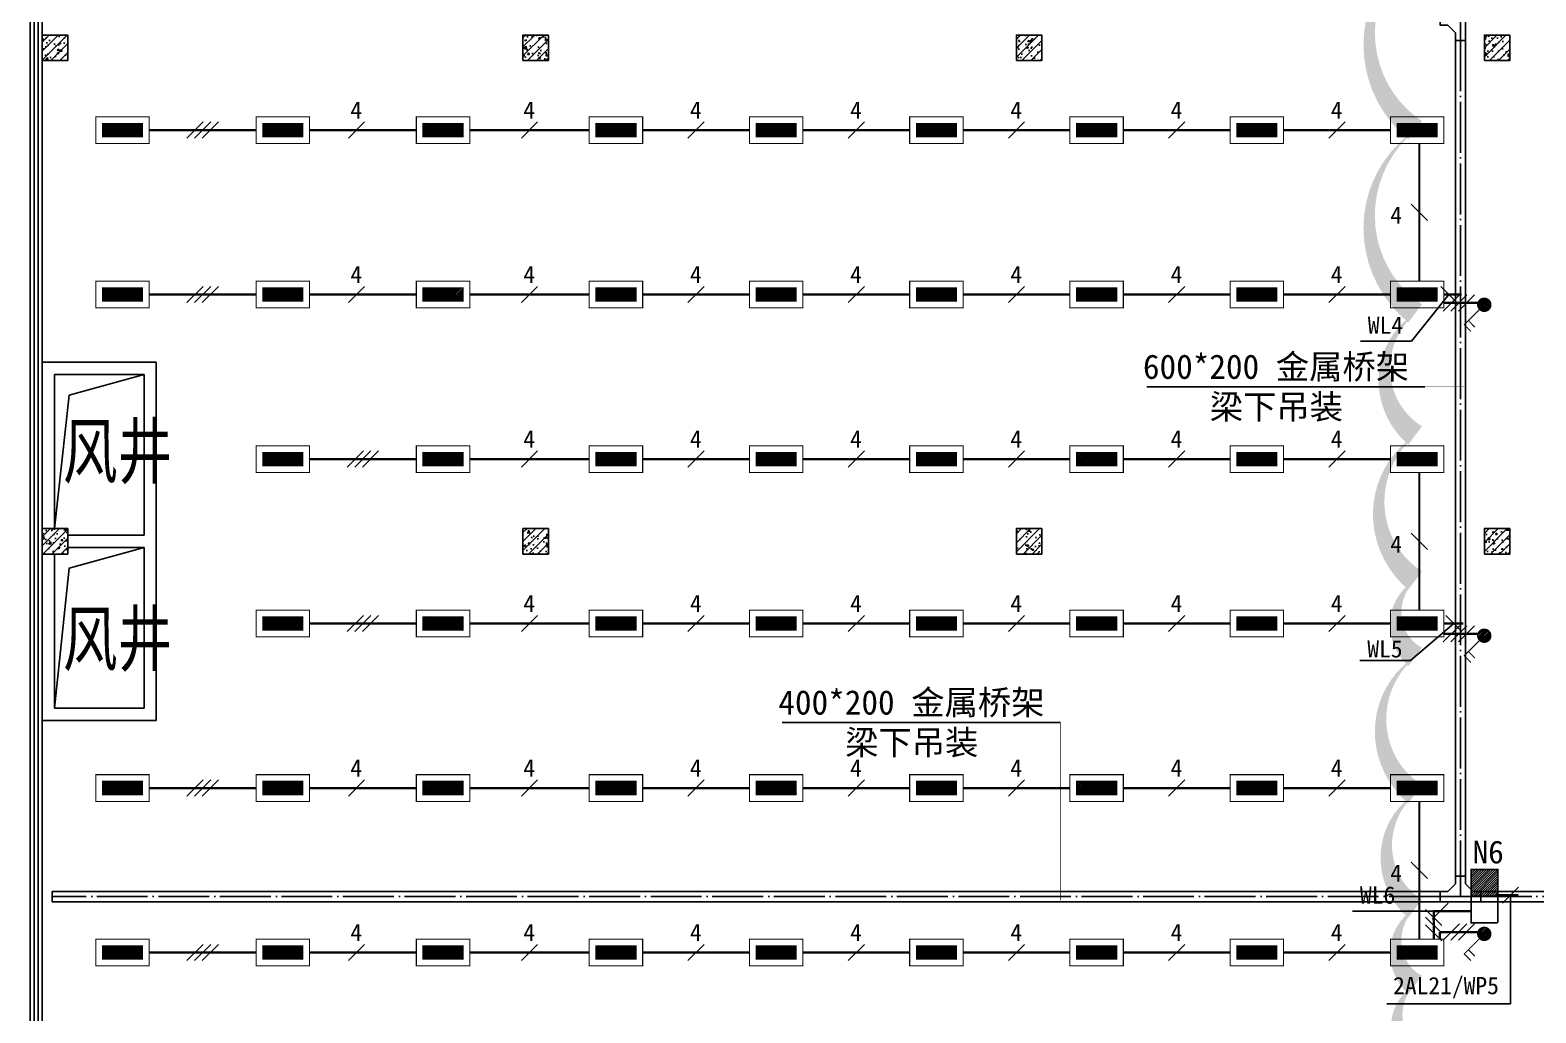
# Model space of a CAD drawing. Header units: millimetres. Extents: x -633009578 to 5705885, y -633235091 to 2571734.
# Drawn here: x 2777580 to 2807183, y 1884930 to 1904248 of the extents above; entities that cross this region are included whole.
import ezdxf

# ---------------------------------------------------------------- set-up
doc = ezdxf.new("R2010")
doc.units = ezdxf.units.MM
doc.header["$LTSCALE"] = 1000
doc.header["$MEASUREMENT"] = 0
doc.linetypes.add('DASHED2', pattern=[0.375, 0.25, -0.125])
doc.linetypes.add('DOTE', pattern=[2.4200000000000004, 2, -0.2, 0.02, -0.2])
doc.layers.get('0').update_dxf_attribs({"color": 9})
for name, color, linetype in [('3T_WOOD', 21, 'Continuous'), ('A-COLUM(柱)', 255, 'Continuous'), ('A-F-AREA(计算)', 5, 'Continuous'), ('A-OTHER(其它)', 192, 'Continuous'), ('A-TEXT(房间)', 243, 'Continuous'), ('A-WALL(墙)', 255, 'Continuous'), ('A-WINDOW（窗）', 4, 'Continuous'), ('DIM_MODI', 6, 'Continuous'), ('电-强电平面-标注', 3, 'Continuous'), ('电-强电平面-线缆', 3, 'Continuous'), ('电-桥架', 4, 'Continuous'), ('设备-照明', 3, 'Continuous'), ('设备-箱柜', 3, 'Continuous')]:
    doc.layers.add(name, color=color, linetype=linetype)
doc.styles.add('_TCH', font='simhei.ttf', dxfattribs={"width": 0.75, "bigfont": 'hztxt.shx'})
doc.styles.add('ELEC-DIM', font='simhei.ttf')
doc.styles.add('IDQSTYLE', font='simhei.ttf', dxfattribs={"width": 0.707, "bigfont": 'hztxt.shx'})

# ---------------------------------------------------------------- blocks, each defined once
blk = doc.blocks.new('$TCHSYS$WIN2D')
for p, q in [((-0.5, 0.5), (0.5, 0.5)), ((0.5, 0.1666666666666666), (-0.5, 0.1666666666666666)), ((0.5, -0.1666666666666667), (-0.5, -0.1666666666666667)), ((-0.4999999999999999, -0.5), (0.5, -0.5))]:
    blk.add_line(p, q)
blk = doc.blocks.new('_FZH')
h = blk.add_hatch()
h.set_pattern_fill('钢筋混凝土', color=256, scale=0.1, style=0)
h.set_pattern_definition([(45, (0, 0), (-0.1767766952966369, 0.1767766952966369), []), (50, (0, 0), (0.7172601826007535, -0.06275213498259512), [0.07500000000000001, -0.8250000000000001]), (355, (0, 0), (-0.138751333613, 0.7521921337000119), [0.06, -0.66]), (100.4514, (0.05977168000000001, -0.00522934), (0.5785093817140216, 0.6894395420609536), [0.06374019, -0.701142112]), (46.1842, (0, 0.2), (1.067241048625645, -0.1655190143290181), [0.1125, -1.2375]), (96.6356, (0.088936745, 0.186206693), (0.9346627055487033, 0.9741178709004418), [0.095610288, -1.051713]), (351.1842, (0, 0.2), (0.9346619451336272, 0.9741186009253247), [0.09000000000000001, -0.9900000000000001]), (21, (0.1, 0.15), (0.5969070521184617, -0.4026188906653388), [0.07500000000000001, -0.8250000000000001]), (326, (0.1, 0.15), (0.2433153319215824, 0.7251500450468529), [0.06, -0.66]), (71.4514, (0.149742233, 0.116448394), (0.84022262858149, 0.3225304967099524), [0.06374019, -0.701142112]), (37.50000000000001, (0, 0), (0.01215985531729062, 0.3328938538313115), [0, -0.652, 0, -0.67, 0, -0.6625000000000001]), (7.499999999999999, (0, 0), (0.2630695374421486, 0.3944117118823603), [0, -0.382, 0, -0.637, 0, -0.2525]), (-32.5, (-0.223, 0), (0.533822436172409, -0.02255487173437976), [0, -0.25, 0, -0.78, 0, -1.035]), (-42.5, (-0.323, 0), (0.5831861693423862, 0.1001049823323177), [0, -0.325, 0, -0.518, 0, -0.735])])
h.paths.add_polyline_path([(-0.5, -0.5), (0.5, -0.5), (0.5, 0.5), (-0.5, 0.5)])
blk.add_lwpolyline([(-0.5, -0.5), (0.5, -0.5), (0.5, 0.5), (-0.5, 0.5)], close=True)
blk = doc.blocks.new('9-3-1')
at = {"layer": 'A-F-AREA(计算)'}
blk.add_lwpolyline([(1121700.575826842, 1313862.080936), (1255980.575826842, 1313862.080936), (1255980.575826842, 1177782.080936), (1121700.575826842, 1177782.080936)], close=True, dxfattribs=at)
at = {"layer": 'A-OTHER(其它)'}
for points in [[(1122180.598288264, 1216472.080887693), (1122466.528588562, 1219092.232683718), (1123940.59828835, 1219502.080887671)], [(1122180.598288273, 1212942.080887567), (1122466.528588104, 1215692.232683749), (1123940.598287893, 1216102.080887702)]]:
    blk.add_lwpolyline(points, dxfattribs=at)
at = {"layer": 'A-WALL(墙)'}
for p, q in [((1121940.598288315, 1219742.080887658), (1121940.598288287, 1216472.080887693)), ((1124180.598288204, 1219742.080887658), (1121940.598288315, 1219742.080887658)), ((1124180.598288204, 1219742.080887658), (1124180.598288325, 1216222.080887686)), ((1122180.598288317, 1219502.080887661), (1122180.598288304, 1216472.080887693)), ((1123940.598288346, 1219502.080887661), (1122180.598288317, 1219502.080887661)), ((1123940.598288346, 1219502.080887661), (1123940.598288346, 1216342.080887585)), ((1123940.598288346, 1216342.080887585), (1122440.598288553, 1216342.080887496)), ((1123940.598288334, 1216102.080887588), (1122440.598288553, 1216102.0808875)), ((1123940.598288334, 1216102.080887588), (1123940.598288335, 1212942.080887579)), ((1124180.598288325, 1216222.080887686), (1124180.598288333, 1212702.080887582)), ((1121940.598288364, 1215972.080887693), (1121940.598288306, 1212702.080887582)), ((1122180.59828838, 1215972.080887693), (1122180.598288307, 1212942.080887579)), ((1123940.598288335, 1212942.080887579), (1122180.598288307, 1212942.080887579)), ((1124180.598288333, 1212702.080887582), (1121940.598288306, 1212702.080887582))]:
    blk.add_line(p, q, dxfattribs=at)
at = {"layer": 'DIM_MODI', "color": 8}
blk.add_lwpolyline([(1152824.127306806, 1245902.492323054, 0, 450, 0.5), (1148929.296649851, 1245902.492323054, 0, 450, 0.5), (1148929.296649851, 1243652.492323054, 0, 450, 0.5), (1148929.296649851, 1241402.492323054, 0, 450, 0.5), (1148929.296649851, 1239152.492323054, 0, 450, 0.5), (1148929.296649851, 1236452.492323054, 0, 450, 0.5), (1148929.296649851, 1233752.492323054, 0, 450, 0.5), (1148929.296649851, 1230902.492323054, 0, 450, 0.5), (1148929.296649851, 1229402.492323054, 0, 450, 0.5), (1148929.296649851, 1227902.492323054, 0, 450, 0.5), (1148929.296649851, 1224302.492323054, 0, 450, 0.5), (1148929.296649851, 1220702.492323054, 0, 450, 0.5), (1148929.296649851, 1218302.492323054, 0, 450, 0.5), (1148929.296649851, 1215452.492323054, 0, 450, 0.5), (1148929.296649851, 1213952.492323054, 0, 450, 0.5), (1148929.296649851, 1211252.492323054, 0, 450, 0.5), (1148929.296649851, 1209002.492323054, 0, 450, 0.5), (1148929.296649851, 1207502.492323054, 0, 450, 0.5), (1148929.296649851, 1206091.103132453, 0, 450, 0.5), (1152079.296649851, 1206091.103132453, 0, 450, 0.5)], format="xyseb", dxfattribs=at)
at = {"layer": 'A-COLUM(柱)', "xscale": 500, "yscale": 500, "zscale": 500}
for p in [(1122190.598288325, 1225922.080887664), (1131640.598288325, 1225922.080887664), (1141340.598288325, 1225922.080887664), (1150540.598288325, 1225922.080887664), (1122190.598288325, 1216222.080887664), (1131640.598288325, 1216222.080887664), (1141340.598288325, 1216222.080887664), (1150540.598288325, 1216222.080887664)]:
    blk.add_blockref('_FZH', p, dxfattribs=at)
at = {"layer": 'A-WINDOW（窗）', "xscale": 52000, "yscale": 240, "zscale": 52000, "rotation": 270}
blk.add_blockref('$TCHSYS$WIN2D', (1121820.598288325, 1218322.080887614), dxfattribs=at)
at = {"layer": 'A-TEXT(房间)', "style": '_TCH', "width": 0.75}
for p in [(1122345.622073051, 1217470.626595901), (1122345.622073051, 1213784.139825078)]:
    blk.add_text('风井', height=1050, dxfattribs=at).set_placement(p)
blk = doc.blocks.new('*X353')
at = {"color": 0, "linetype": 'Continuous'}
for p, q in [((277.1059544658493, 221.9516255332986), (279.536990929048, 224.3826619964973)), ((277.1059544658493, 222.2344682457732), (279.2541482165735, 224.3826619964973)), ((277.1059544658493, 222.5173109582479), (278.9713055040988, 224.3826619964973)), ((277.1059544658493, 222.8001536707225), (278.6884627916242, 224.3826619964973)), ((277.1059544658493, 223.0829963831971), (278.4056200791496, 224.3826619964973)), ((277.1059544658493, 223.3658390956717), (278.122777366675, 224.3826619964973)), ((277.1059544658493, 223.6486818081463), (277.8399346542004, 224.3826619964973)), ((277.1059544658493, 223.9315245206209), (277.5570919417257, 224.3826619964973)), ((277.1059544658493, 224.2143672330955), (277.2742492292511, 224.3826619964973)), ((277.3198336415227, 221.8826619964973), (279.8198336415227, 224.3826619964973)), ((277.6026763539973, 221.8826619964973), (280.1026763539973, 224.3826619964973)), ((277.8855190664719, 221.8826619964973), (280.3855190664719, 224.3826619964973)), ((278.1683617789465, 221.8826619964973), (280.6683617789466, 224.3826619964973)), ((278.4512044914212, 221.8826619964973), (280.9512044914212, 224.3826619964973)), ((278.7340472038958, 221.8826619964973), (281.2340472038958, 224.3826619964973)), ((279.0168899163704, 221.8826619964973), (281.5168899163704, 224.3826619964973)), ((279.299732628845, 221.8826619964973), (281.799732628845, 224.3826619964973)), ((279.5825753413196, 221.8826619964973), (282.0825753413196, 224.3826619964973)), ((279.8654180537943, 221.8826619964973), (282.3654180537943, 224.3826619964973)), ((280.1482607662689, 221.8826619964973), (282.6482607662689, 224.3826619964973)), ((280.4311034787435, 221.8826619964973), (282.9311034787435, 224.3826619964973)), ((280.7139461912181, 221.8826619964973), (283.2139461912181, 224.3826619964973)), ((280.9967889036927, 221.8826619964973), (283.4967889036927, 224.3826619964973)), ((281.2796316161674, 221.8826619964973), (283.7796316161674, 224.3826619964973)), ((281.5624743286419, 221.8826619964973), (284.062474328642, 224.3826619964973)), ((281.8453170411166, 221.8826619964973), (284.3453170411166, 224.3826619964973)), ((282.1281597535912, 221.8826619964973), (284.6059544658494, 224.3604567087555)), ((282.4110024660658, 221.8826619964973), (284.6059544658494, 224.0776139962809)), ((282.6938451785405, 221.8826619964973), (284.6059544658494, 223.7947712838063)), ((282.976687891015, 221.8826619964973), (284.6059544658494, 223.5119285713317)), ((283.2595306034897, 221.8826619964973), (284.6059544658494, 223.229085858857)), ((283.5423733159643, 221.8826619964973), (284.6059544658494, 222.9462431463824)), ((283.8252160284389, 221.8826619964973), (284.6059544658494, 222.6634004339078)), ((284.1080587409135, 221.8826619964973), (284.6059544658494, 222.3805577214332)), ((284.3909014533882, 221.8826619964973), (284.6059544658494, 222.0977150089586))]:
    blk.add_line(p, q, dxfattribs=at)
blk = doc.blocks.new('HC000062')
at = {"color": 0, "linetype": 'Continuous', "const_width": 0.2}
for points in [[(-4.97662087547036, 2.499999999999943), (5.023379124529697, 2.499999999999943), (5.023379124529697, -2.500000000000057), (-4.97662087547036, -2.500000000000057), (-4.97662087547036, 2.499999999999943)], [(-3.72662087547036, 1.25), (-3.72662087547036, -1.250000000000057), (3.773379124529697, -1.250000000000057), (3.773379124529697, 1.25), (-3.72662087547036, 1.25)]]:
    blk.add_lwpolyline(points, dxfattribs=at)
at = {"color": 0, "linetype": 'Continuous'}
blk.add_blockref('*X353', (-280.8325753413197, -223.1326619964974), dxfattribs=at)
at = {"color": 0, "style": 'IDQSTYLE', "width": 0.7}
blk.add_attdef('PSFHATT', (7.023379124529697, -2.500000000000057), '', height=2.5, dxfattribs=at)
blk = doc.blocks.new('*X153')
at = {"color": 0, "linetype": 'Continuous'}
for p, q in [((234.7655414724513, 317.9212989399893), (239.3433150387835, 322.4990725063215)), ((234.7655414724513, 318.3455630087012), (238.9190509700716, 322.4990725063215)), ((234.7655414724513, 318.7698270774131), (238.4947869013596, 322.4990725063215)), ((234.7655414724513, 319.1940911461251), (238.0705228326477, 322.4990725063215)), ((234.7655414724513, 319.618355214837), (237.6462587639358, 322.4990725063215)), ((234.7655414724513, 320.0426192835489), (237.2219946952239, 322.4990725063215)), ((234.7655414724513, 320.4668833522609), (236.797730626512, 322.4990725063215)), ((234.7655414724513, 320.8911474209728), (236.3734665578, 322.4990725063215)), ((234.7655414724513, 321.3154114896847), (235.9492024890881, 322.4990725063215)), ((234.7655414724513, 321.7396755583966), (235.5249384203761, 322.4990725063215)), ((234.7655414724513, 322.1639396271086), (235.1006743516642, 322.4990725063215)), ((234.7675791074955, 317.4990725063215), (239.7655414724513, 322.4970348712774)), ((235.1918431762074, 317.4990725063215), (239.7655414724513, 322.0727708025654)), ((235.6161072449193, 317.4990725063215), (239.7655414724513, 321.6485067338535)), ((236.0403713136312, 317.4990725063215), (239.7655414724513, 321.2242426651416)), ((236.4646353823431, 317.4990725063215), (239.7655414724513, 320.7999785964296)), ((236.8888994510551, 317.4990725063215), (239.7655414724513, 320.3757145277177)), ((237.313163519767, 317.4990725063215), (239.7655414724513, 319.9514504590058)), ((237.7374275884789, 317.4990725063215), (239.7655414724513, 319.5271863902939)), ((238.1616916571909, 317.4990725063215), (239.7655414724513, 319.1029223215819)), ((238.5859557259028, 317.4990725063215), (239.7655414724513, 318.67865825287)), ((239.0102197946147, 317.4990725063215), (239.7655414724513, 318.2543941841581)), ((239.4344838633266, 317.4990725063215), (239.7655414724513, 317.8301301154461))]:
    blk.add_line(p, q, dxfattribs=at)
blk = doc.blocks.new('HC000435')
at = {"color": 0, "linetype": 'Continuous'}
blk.add_line((2.5, 0), (-2.5, 0), dxfattribs=at)
at = {"color": 0, "linetype": 'Continuous', "const_width": 0.3}
for points in [[(2.5, 0), (2.5, 5), (-2.5, 5)], [(-2.5, 5), (-2.5, 0)], [(-2.5, 0), (-2.5, -5), (2.5, -5), (2.5, 0)]]:
    blk.add_lwpolyline(points, dxfattribs=at)
at = {"color": 0, "linetype": 'Continuous'}
blk.add_blockref('*X153', (-237.2655414724513, -322.4990725063215), dxfattribs=at)
at = {"color": 0, "style": 'IDQSTYLE', "width": 0.7}
blk.add_attdef('PSFHATT', (4.500000000000028, -5), '', height=2.5, dxfattribs=at)
blk = doc.blocks.new('*X157')
at = {"color": 0, "linetype": 'Continuous'}
for p, q in [((261.9988066744281, 135.850956910748), (263.2375091559566, 137.0896593922765)), ((262.0234026256783, 135.5927101495236), (263.4957559171792, 137.0650634410244)), ((262.0463461952987, 136.1813391440932), (262.9071269225657, 137.0421198713602)), ((262.0884022348038, 135.3748670461744), (263.7135990205094, 137.00006383188)), ((262.1829592200917, 135.1865813189878), (263.9018847477136, 136.9055068466096)), ((262.3023466942452, 135.0231260806666), (264.0653399860179, 136.7861193724393)), ((262.4446987243758, 134.8826353983226), (264.205830668362, 136.6437673423088)), ((262.6100901587723, 134.7651841202445), (264.3232819464568, 136.478375907929)), ((262.8005700291263, 134.6728212781239), (264.4156447885779, 136.2878960375755)), ((263.0211904412342, 134.6105989777572), (264.4778670889456, 136.0672756254685)), ((263.2836307586351, 134.5901965826834), (264.4982694840214, 135.8048353080697)), ((263.6234742990336, 134.6471974106073), (264.4412686561033, 135.464991767677))]:
    blk.add_line(p, q, dxfattribs=at)
blk = doc.blocks.new('HC000107')
at = {"color": 0, "linetype": 'Continuous', "const_width": 0.2}
for points in [[(0.8838834764831067, 2.133883476483163), (3.75, 5), (5, 3.75)], [(2.898879886034138, 4.275409520972289), (4.191507707965854, 3.019373591507303)]]:
    blk.add_lwpolyline(points, dxfattribs=at)
blk.add_lwpolyline([(0.88388347648322, 0.3661165235168934, 0.1989123673796338), (1.249999999999944, 1.250000000000057, 0.1989123673796269), (0.8838834764831636, 2.13388347648322, 0.1989123673796352), (4.172009959724221e-16, 2.5, 0.1989123673796539), (-0.8838834764831627, 2.13388347648322, 0.1989123673796721), (-1.250000000000056, 1.250000000000057, 0.1989123673796564), (-0.8838834764832764, 0.3661165235168368, 0.198912367379673), (0, 0, 0.198912367379652)], format="xyb", close=True, dxfattribs=at)
at = {"color": 0, "linetype": 'Continuous'}
blk.add_blockref('*X157', (-263.2487560761182, -134.5897099905746), dxfattribs=at)
at = {"color": 0, "style": 'IDQSTYLE', "width": 0.7}
blk.add_attdef('PSFHATT', (7, -1e-08), '', height=2.5, dxfattribs=at)

msp = doc.modelspace()

# ---------------------------------------------------------------- linework, layer by layer
at = {"layer": '电-强电平面-标注'}
for p, q in [((2780981.547865591, 1902442.029281514), (2780663.349814056, 1902123.831229981)), ((2781131.547865591, 1902442.029281514), (2780813.349814056, 1902123.831229981)), ((2781281.547865591, 1902442.029281514), (2780963.349814056, 1902123.831229981)), ((2784156.547865569, 1902442.029281508), (2783838.349814036, 1902123.831229974)), ((2787556.547865569, 1902442.029281508), (2787238.349814036, 1902123.831229974)), ((2790831.54786559, 1902442.029281515), (2790513.349814057, 1902123.83122998)), ((2793981.54786559, 1902442.029281515), (2793663.349814057, 1902123.83122998)), ((2797131.547865569, 1902442.029281508), (2796813.349814036, 1902123.831229974)), ((2800281.54786559, 1902442.029281515), (2799963.349814057, 1902123.83122998)), ((2803431.54786559, 1902442.029281515), (2803113.349814057, 1902123.83122998)), ((2804732.900974233, 1900825.362614851), (2805051.099025767, 1900507.164563318)), ((2780981.49786557, 1899208.695948194), (2780663.299814035, 1898890.497896661)), ((2781131.49786557, 1899208.695948194), (2780813.299814035, 1898890.497896661)), ((2781281.49786557, 1899208.695948194), (2780963.299814035, 1898890.497896661)), ((2784156.547865569, 1899208.695948195), (2783838.349814036, 1898890.49789666)), ((2787556.547865569, 1899208.695948195), (2787238.349814036, 1898890.49789666)), ((2790831.547865569, 1899208.695948195), (2790513.349814036, 1898890.49789666)), ((2793981.547865569, 1899208.695948195), (2793663.349814036, 1898890.49789666)), ((2797131.547865569, 1899208.695948195), (2796813.349814036, 1898890.49789666)), ((2800281.547865569, 1899208.695948195), (2799963.349814036, 1898890.49789666)), ((2803431.597865569, 1899208.695948195), (2803113.399814037, 1898890.49789666)), ((2805470.500040474, 1899049.59692243), (2804740.5, 1898136)), ((2805311.401014703, 1899208.695948192), (2805629.599066246, 1898890.497896667)), ((2805678.611670476, 1899043.993651909), (2805360.413618942, 1898725.795600375)), ((2805828.611670476, 1899043.993651909), (2805510.413618942, 1898725.795600375)), ((2805978.611670476, 1899043.993651909), (2805660.413618942, 1898725.795600375)), ((2804740.5, 1898136), (2803732.272151899, 1898136)), ((2784131.547865591, 1895975.362614857), (2783813.349814056, 1895657.164563324)), ((2784281.547865591, 1895975.362614857), (2783963.349814056, 1895657.164563324)), ((2784431.547865591, 1895975.362614857), (2784113.349814056, 1895657.164563324)), ((2787556.547865569, 1895975.362614851), (2787238.349814036, 1895657.164563317)), ((2790831.54786559, 1895975.362614858), (2790513.349814057, 1895657.164563323)), ((2793981.54786559, 1895975.362614858), (2793663.349814057, 1895657.164563323)), ((2797131.547865569, 1895975.362614851), (2796813.349814036, 1895657.164563317)), ((2800281.54786559, 1895975.362614858), (2799963.349814057, 1895657.164563323)), ((2803431.54786559, 1895975.362614858), (2803113.349814057, 1895657.164563323)), ((2804732.900974233, 1894358.695948194), (2805051.099025767, 1894040.497896661)), ((2784131.49786557, 1892742.029281537), (2783813.299814035, 1892423.831230004)), ((2784281.49786557, 1892742.029281537), (2783963.299814035, 1892423.831230004)), ((2784431.49786557, 1892742.029281537), (2784113.299814035, 1892423.831230004)), ((2787556.547865569, 1892742.029281538), (2787238.349814036, 1892423.831230003)), ((2790831.547865569, 1892742.029281538), (2790513.349814036, 1892423.831230003)), ((2793981.547865569, 1892742.029281538), (2793663.349814036, 1892423.831230003)), ((2797131.547865569, 1892742.029281538), (2796813.349814036, 1892423.831230003)), ((2800281.547865569, 1892742.029281538), (2799963.349814036, 1892423.831230003)), ((2803431.597865569, 1892742.029281538), (2803113.399814037, 1892423.831230003)), ((2805570.5, 1892582.930255771), (2804717.5, 1891858.5)), ((2805678.611670476, 1892538.993651909), (2805360.413618942, 1892220.795600375)), ((2805411.400974232, 1892742.029281536), (2805729.599025768, 1892423.831230005)), ((2805828.611670476, 1892538.993651909), (2805510.413618942, 1892220.795600375)), ((2805978.611670476, 1892538.993651909), (2805660.413618942, 1892220.795600375)), ((2804717.5, 1891858.5), (2803722.563291139, 1891858.5)), ((2780981.547865591, 1889508.695948171), (2780663.349814056, 1889190.497896638)), ((2781131.547865591, 1889508.695948171), (2780813.349814056, 1889190.497896638)), ((2781281.547865591, 1889508.695948171), (2780963.349814056, 1889190.497896638)), ((2784156.547865569, 1889508.695948165), (2783838.349814036, 1889190.49789663)), ((2787556.547865569, 1889508.695948165), (2787238.349814036, 1889190.49789663)), ((2790831.54786559, 1889508.695948171), (2790513.349814057, 1889190.497896637)), ((2793981.54786559, 1889508.695948171), (2793663.349814057, 1889190.497896637)), ((2797131.547865569, 1889508.695948165), (2796813.349814036, 1889190.49789663)), ((2800281.54786559, 1889508.695948171), (2799963.349814057, 1889190.497896637)), ((2803431.54786559, 1889508.695948171), (2803113.349814057, 1889190.497896637)), ((2804732.900974233, 1887892.029281507), (2805051.099025767, 1887573.831229974)), ((2806842.099025766, 1887402.193501956), (2806523.900974234, 1887083.995450421)), ((2806683, 1887243.094476189), (2806683, 1885110.5)), ((2804578.5, 1886929.5), (2803577.867088608, 1886929.5)), ((2805300, 1886929.5), (2804578.5, 1886929.5)), ((2805015.900974234, 1886963.230820309), (2805334.099025766, 1886645.032768775)), ((2805140.900974234, 1886770.400974233), (2805459.099025766, 1887088.599025767)), ((2805015.900974234, 1886813.230820309), (2805334.099025766, 1886495.032768775)), ((2805015.900974234, 1886663.230820309), (2805334.099025766, 1886345.032768775)), ((2805678.611670476, 1886678.090574381), (2805360.413618942, 1886359.892522848)), ((2805828.611670476, 1886678.090574381), (2805510.413618942, 1886359.892522848)), ((2805978.611670476, 1886678.090574381), (2805660.413618942, 1886359.892522848)), ((2780981.49786557, 1886275.362614851), (2780663.299814035, 1885957.164563318)), ((2781131.49786557, 1886275.362614851), (2780813.299814035, 1885957.164563318)), ((2781281.49786557, 1886275.362614851), (2780963.299814035, 1885957.164563318)), ((2784156.547865569, 1886275.362614851), (2783838.349814036, 1885957.164563317)), ((2787556.547865569, 1886275.362614851), (2787238.349814036, 1885957.164563317)), ((2790831.547865569, 1886275.362614851), (2790513.349814036, 1885957.164563317)), ((2793981.547865569, 1886275.362614851), (2793663.349814036, 1885957.164563317)), ((2797131.547865569, 1886275.362614851), (2796813.349814036, 1885957.164563317)), ((2800281.547865569, 1886275.362614851), (2799963.349814036, 1885957.164563317)), ((2803431.597865569, 1886275.362614851), (2803113.399814037, 1885957.164563317)), ((2806683, 1885110.5), (2804250.721518987, 1885110.5))]:
    msp.add_line(p, q, dxfattribs=at)
at = {"layer": '电-强电平面-线缆', "color": 1, "linetype": 'Continuous', "const_width": 45}
for points in [[(2779922.448839824, 1902282.930255747), (2782022.448839824, 1902282.930255747)], [(2783067.448839803, 1902282.930255741), (2785172.448839803, 1902282.930255741)], [(2786222.448839803, 1902282.930255741), (2788572.448839803, 1902282.930255741)], [(2789622.448839824, 1902282.930255747), (2791722.448839824, 1902282.930255747)], [(2792772.448839824, 1902282.930255747), (2794872.448839824, 1902282.930255747)], [(2795922.448839803, 1902282.930255741), (2798022.448839803, 1902282.930255741)], [(2799072.448839824, 1902282.930255747), (2801172.448839824, 1902282.930255747)], [(2802222.448839824, 1902282.930255747), (2804322.448839824, 1902282.930255747)], [(2804892, 1899312.096922427), (2804892, 1902020.430255741)], [(2779922.448839803, 1899049.596922427), (2782022.348839803, 1899049.596922427)], [(2783067.548839803, 1899049.596922427), (2785172.348839803, 1899049.596922427)], [(2786222.548839803, 1899049.596922427), (2788572.348839803, 1899049.596922427)], [(2789622.548839803, 1899049.596922427), (2791722.348839803, 1899049.596922427)], [(2792772.548839803, 1899049.596922427), (2794872.348839803, 1899049.596922427)], [(2795922.548839803, 1899049.596922427), (2798022.348839803, 1899049.596922427)], [(2799072.548839803, 1899049.596922427), (2801172.348839803, 1899049.596922427)], [(2802222.548839803, 1899049.596922427), (2804322.448839803, 1899049.596922427)], [(2805372.448839803, 1899049.596922427), (2805726.999999773, 1899049.596922435)], [(2805372.448839803, 1898884.894626142), (2806042.525289418, 1898884.894626142)], [(2783072.448839824, 1895816.263589091), (2785172.448839824, 1895816.263589091)], [(2786222.448839803, 1895816.263589084), (2788572.448839803, 1895816.263589084)], [(2789622.448839824, 1895816.263589091), (2791722.448839824, 1895816.263589091)], [(2792772.448839824, 1895816.263589091), (2794872.448839824, 1895816.263589091)], [(2795922.448839803, 1895816.263589084), (2798022.448839803, 1895816.263589084)], [(2799072.448839824, 1895816.263589091), (2801172.448839824, 1895816.263589091)], [(2802222.448839824, 1895816.263589091), (2804322.448839824, 1895816.263589091)], [(2804892, 1892845.430255771), (2804892, 1895553.763589084)], [(2783072.448839803, 1892582.930255771), (2785172.348839803, 1892582.930255771)], [(2786222.548839803, 1892582.930255771), (2788572.348839803, 1892582.930255771)], [(2789622.548839803, 1892582.930255771), (2791722.348839803, 1892582.930255771)], [(2792772.548839803, 1892582.930255771), (2794872.348839803, 1892582.930255771)], [(2795922.548839803, 1892582.930255771), (2798022.348839803, 1892582.930255771)], [(2799072.548839803, 1892582.930255771), (2801172.348839803, 1892582.930255771)], [(2802222.548839803, 1892582.930255771), (2804322.448839803, 1892582.930255771)], [(2805372.448839803, 1892582.930255771), (2805756, 1892582.930255771)], [(2805372.448839803, 1892379.894626142), (2806042.525289418, 1892379.894626142)], [(2779922.448839824, 1889349.596922404), (2782022.448839824, 1889349.596922404)], [(2783067.448839803, 1889349.596922398), (2785172.448839803, 1889349.596922398)], [(2786222.448839803, 1889349.596922398), (2788572.448839803, 1889349.596922398)], [(2789622.448839824, 1889349.596922404), (2791722.448839824, 1889349.596922404)], [(2792772.448839824, 1889349.596922404), (2794872.448839824, 1889349.596922404)], [(2795922.448839803, 1889349.596922398), (2798022.448839803, 1889349.596922398)], [(2799072.448839824, 1889349.596922404), (2801172.448839824, 1889349.596922404)], [(2802222.448839824, 1889349.596922404), (2804322.448839824, 1889349.596922404)], [(2804892, 1886378.763589084), (2804892, 1889087.096922398)], [(2806434.5, 1887243.094476189), (2806837, 1887243.094476189)], [(2805909.5, 1886929.5), (2805175, 1886929.5)], [(2805175, 1886378.763589084), (2805175, 1886929.5)], [(2805296.5, 1886518.991548614), (2806042.525289418, 1886518.991548614)], [(2805296.5, 1886378.763589084), (2805296.5, 1886518.991548614)], [(2779922.448839803, 1886116.263589084), (2782022.348839803, 1886116.263589084)], [(2783067.548839803, 1886116.263589084), (2785172.348839803, 1886116.263589084)], [(2786222.548839803, 1886116.263589084), (2788572.348839803, 1886116.263589084)], [(2789622.548839803, 1886116.263589084), (2791722.348839803, 1886116.263589084)], [(2792772.548839803, 1886116.263589084), (2794872.348839803, 1886116.263589084)], [(2795922.548839803, 1886116.263589084), (2798022.348839803, 1886116.263589084)], [(2799072.548839803, 1886116.263589084), (2801172.348839803, 1886116.263589084)], [(2802222.548839803, 1886116.263589084), (2804322.448839803, 1886116.263589084)]]:
    msp.add_lwpolyline(points, dxfattribs=at)
at = {"layer": '电-桥架', "color": 5, "linetype": 'DOTE', "ltscale": 0.5}
for p, q in [((2805701.000091604, 1904445.999999963), (2805701.000091756, 1904045.999999963)), ((2805701.000091756, 1904045.999999943), (2805701.000097968, 1887615)), ((2805701.000098119, 1887215), (2805701.000097968, 1887615)), ((2805301.000098119, 1887214.999999992), (2778013.5, 1887214.999999435)), ((2805701.000098119, 1887215), (2805301.000098119, 1887214.999999992)), ((2805701.000098119, 1887215), (2806101.000098119, 1887215.000000008)), ((2806101.000098119, 1887215), (2808076.000000012, 1887215))]:
    msp.add_line(p, q, dxfattribs=at)
at = {"layer": '电-桥架', "color": 9, "linetype": 'DASHED2', "ltscale": 0.5}
for p, q in [((2805801.000097968, 1887615.000000038), (2805601.000097968, 1887614.999999961)), ((2805301.000098117, 1887314.999999992), (2805301.000098122, 1887114.999999992)), ((2806101.00009812, 1887115), (2806101.000098119, 1887315))]:
    msp.add_line(p, q, dxfattribs=at)
at = {"layer": '电-桥架', "ltscale": 0.5}
for points in [[(2805601.000091453, 1904845.999999925), (2805601.00009151, 1904695.999999925), (2805451.000091603, 1904545.999999958), (2805301.000091603, 1904545.999999955), (2805301.000091606, 1904345.999999955), (2805451.000091606, 1904345.999999958), (2805601.000091699, 1904195.999999925), (2805601.000091756, 1904045.999999925), (2805801.000091756, 1904046), (2805801.000091453, 1904846)], [(2806101.000098118, 1887315.000000008), (2805951.000098118, 1887315.000000005), (2805801.000098025, 1887465.000000037), (2805801.000097968, 1887615.000000037), (2805601.000097968, 1887614.999999963), (2805601.000098025, 1887464.999999963), (2805451.000098118, 1887314.999999995), (2805301.000098118, 1887314.999999992), (2805301.000098121, 1887114.999999992), (2806101.000098121, 1887115.000000008)]]:
    msp.add_lwpolyline(points, close=True, dxfattribs=at)
for points in [[(2805601.000097968, 1887614.999999963), (2805601.000091756, 1904045.999999905), (2805801.000091756, 1904045.999999982), (2805801.000097968, 1887615.000000038)], [(2805301.000098122, 1887114.999999992), (2778013.500000002, 1887114.999999435), (2778013.499999998, 1887314.999999435), (2805301.000098117, 1887314.999999992)], [(2806101.0000982, 1887315), (2808076.000000012, 1887315)], [(2808076.000000013, 1887115), (2806101.000098121, 1887115)]]:
    msp.add_lwpolyline(points, dxfattribs=at)
at = {"layer": '设备-箱柜', "color": 6}
for points in [[(2805767.799997638, 1897236.548434752, 12, 12, 0), (2805000.315074818, 1897236.548434752, 12, 12, 0), (2805000.315074818, 1897236.548434752, 36, 36, 0), (2799528.371322478, 1897236.548434752, 36, 36, 0)], [(2797832.719304925, 1887143, 12, 12, 0), (2797832.719304925, 1890637.501676125, 12, 12, 0), (2797832.719304925, 1890637.501676125, 36, 36, 0), (2792360.775552585, 1890637.501676125, 36, 36, 0)]]:
    msp.add_lwpolyline(points, format="xyseb", dxfattribs=at)

# ---------------------------------------------------------------- block references
at = {"layer": '3T_WOOD'}
msp.add_blockref('9-3-1', (1655879.395743424, 677977.51603476), dxfattribs=at)
at = {"layer": '设备-照明', "xscale": 105, "yscale": 105, "zscale": 105}
for p in [(2779394.994031727, 1902282.930255771), (2782544.994031727, 1902282.930255771), (2785694.994031727, 1902282.930255771), (2789094.994031727, 1902282.930255771), (2792244.994031727, 1902282.930255771), (2795394.994031727, 1902282.930255771), (2798544.994031727, 1902282.930255771), (2801694.994031727, 1902282.930255771), (2804844.994031727, 1902282.930255771), (2779394.994031727, 1899049.596922427), (2782544.994031727, 1899049.596922427), (2785694.994031727, 1899049.596922427), (2789094.994031727, 1899049.596922427), (2792244.994031727, 1899049.596922427), (2795394.994031727, 1899049.596922427), (2798544.994031727, 1899049.596922427), (2801694.994031727, 1899049.596922427), (2804844.994031727, 1899049.596922427), (2782544.994031727, 1895816.263589084), (2785694.994031727, 1895816.263589084), (2789094.994031727, 1895816.263589084), (2792244.994031727, 1895816.263589084), (2795394.994031727, 1895816.263589084), (2798544.994031727, 1895816.263589084), (2801694.994031727, 1895816.263589084), (2804844.994031727, 1895816.263589084), (2782544.994031727, 1892582.930255771), (2785694.994031727, 1892582.930255771), (2789094.994031727, 1892582.930255771), (2792244.994031727, 1892582.930255771), (2795394.994031727, 1892582.930255771), (2798544.994031727, 1892582.930255771), (2801694.994031727, 1892582.930255771), (2804844.994031727, 1892582.930255771), (2779394.994031727, 1889349.596922427), (2782544.994031727, 1889349.596922427), (2785694.994031727, 1889349.596922427), (2789094.994031727, 1889349.596922427), (2792244.994031727, 1889349.596922427), (2795394.994031727, 1889349.596922427), (2798544.994031727, 1889349.596922427), (2801694.994031727, 1889349.596922427), (2804844.994031727, 1889349.596922427), (2779394.994031727, 1886116.263589084), (2782544.994031727, 1886116.263589084), (2785694.994031727, 1886116.263589084), (2789094.994031727, 1886116.263589084), (2792244.994031727, 1886116.263589084), (2795394.994031727, 1886116.263589084), (2798544.994031727, 1886116.263589084), (2801694.994031727, 1886116.263589084), (2804844.994031727, 1886116.263589084)]:
    msp.add_blockref('HC000062', p, dxfattribs=at)
at = {"layer": '设备-照明', "xscale": -105, "yscale": 105, "zscale": 105, "rotation": 90}
for p in [(2806299.994031817, 1898848.903077587), (2806299.994031817, 1892343.903077587), (2806299.994031817, 1886483.00000006)]:
    msp.add_blockref('HC000107', p, dxfattribs=at)
at = {"layer": '设备-箱柜', "xscale": 105, "yscale": 105, "zscale": 105, "rotation": 180}
msp.add_blockref('HC000435', (2806172, 1887225.50000003), dxfattribs=at)

# ---------------------------------------------------------------- texts
at = {"layer": '电-强电平面-标注', "style": 'ELEC-DIM'}
for s, height, p in [('4', 339.8734177215189, (2783875.929852459, 1902507.930255741)), ('4', 339.8734177215189, (2787275.929852459, 1902507.930255741)), ('4', 339.8734177215189, (2790550.92985248, 1902507.930255747)), ('4', 339.8734177215189, (2793700.92985248, 1902507.930255747)), ('4', 339.8734177215189, (2796850.929852459, 1902507.930255741)), ('4', 339.8734177215189, (2800000.92985248, 1902507.930255747)), ('4', 339.8734177215189, (2803150.92985248, 1902507.930255747)), ('4', 339.8734177215189, (2804320.481012658, 1900441.263589082)), ('4', 339.8734177215189, (2783875.929852459, 1899274.596922427)), ('4', 339.8734177215189, (2787275.929852459, 1899274.596922427)), ('4', 339.8734177215189, (2790550.929852459, 1899274.596922427)), ('4', 339.8734177215189, (2793700.929852459, 1899274.596922427)), ('4', 339.8734177215189, (2796850.929852459, 1899274.596922427)), ('4', 339.8734177215189, (2800000.929852459, 1899274.596922427)), ('4', 339.8734177215189, (2803150.979852459, 1899274.596922427)), ('WL4', 339.8734177215189, (2803878.474683543, 1898278.405063291)), ('4', 339.8734177215189, (2787275.929852459, 1896041.263589084)), ('4', 339.8734177215189, (2790550.92985248, 1896041.263589091)), ('4', 339.8734177215189, (2793700.92985248, 1896041.263589091)), ('4', 339.8734177215189, (2796850.929852459, 1896041.263589084)), ('4', 339.8734177215189, (2800000.92985248, 1896041.263589091)), ('4', 339.8734177215189, (2803150.92985248, 1896041.263589091)), ('4', 339.8734177215189, (2804320.481012658, 1893974.596922425)), ('4', 339.8734177215189, (2787275.929852459, 1892807.930255771)), ('4', 339.8734177215189, (2790550.929852459, 1892807.930255771)), ('4', 339.8734177215189, (2793700.929852459, 1892807.930255771)), ('4', 339.8734177215189, (2796850.929852459, 1892807.930255771)), ('4', 339.8734177215189, (2800000.929852459, 1892807.930255771)), ('4', 339.8734177215189, (2803150.979852459, 1892807.930255771)), ('WL5', 339.8734177215189, (2803868.765822784, 1891915.702531646)), ('4', 339.8734177215189, (2783875.929852459, 1889574.596922398)), ('4', 339.8734177215189, (2787275.929852459, 1889574.596922398)), ('4', 339.8734177215189, (2790550.92985248, 1889574.596922404)), ('4', 339.8734177215189, (2793700.92985248, 1889574.596922404)), ('4', 339.8734177215189, (2796850.929852459, 1889574.596922398)), ('4', 339.8734177215189, (2800000.92985248, 1889574.596922404)), ('4', 339.8734177215189, (2803150.92985248, 1889574.596922404)), ('N6', 450, (2805939.776322828, 1887867.705203629)), ('4', 339.8734177215189, (2804320.481012658, 1887507.930255739)), ('WL6', 339.8734177215189, (2803724.069620252, 1887075.702531646)), ('4', 339.8734177215189, (2783875.929852459, 1886341.263589084)), ('4', 339.8734177215189, (2787275.929852459, 1886341.263589084)), ('4', 339.8734177215189, (2790550.929852459, 1886341.263589084)), ('4', 339.8734177215189, (2793700.929852459, 1886341.263589084)), ('4', 339.8734177215189, (2796850.929852459, 1886341.263589084)), ('4', 339.8734177215189, (2800000.929852459, 1886341.263589084)), ('4', 339.8734177215189, (2803150.979852459, 1886341.263589084)), ('2AL21/WP5', 339.8734177215189, (2804376.037974683, 1885296.575949367))]:
    msp.add_text(s, height=height, dxfattribs=at).set_placement(p)
at = {"layer": '设备-箱柜', "color": 6, "style": 'ELEC-DIM'}
for s, p in [('600*200 金属桥架', (2799458.049519781, 1897392.311558662)), ('梁下吊装', (2800771.461972307, 1896604.849009366)), ('400*200 金属桥架', (2792290.453749888, 1890793.264800035)), ('梁下吊装', (2793603.866202414, 1890005.802250739))]:
    msp.add_text(s, height=480, dxfattribs=at).set_placement(p)

doc.saveas('drawing.dxf')
